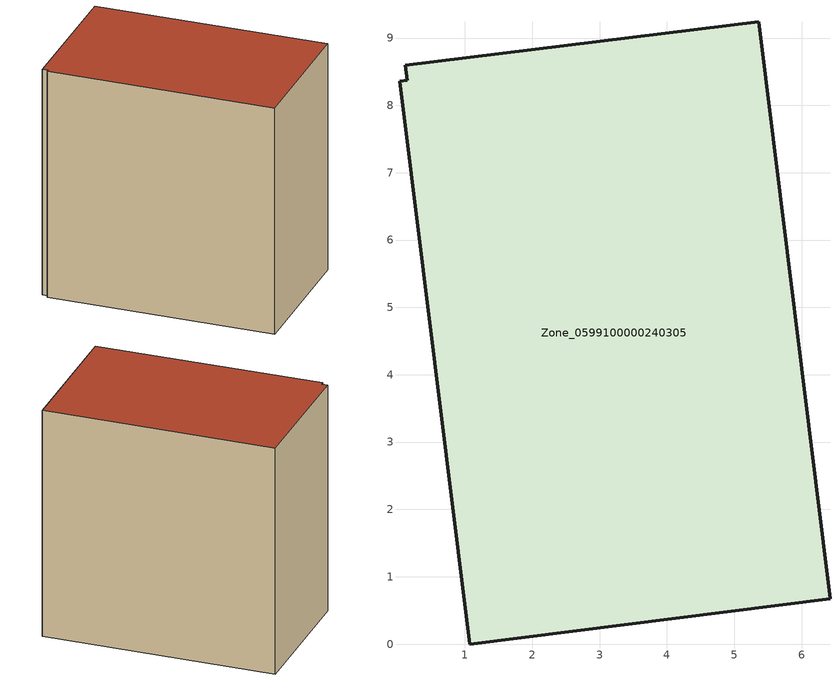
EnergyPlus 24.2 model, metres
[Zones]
Zone_0599100000240305
 floor ground (C_G): 0.11,8.59 5.36,9.24 6.42,0.67 1.07,0 0.03,8.36 0.14,8.38 z0
 wall outside (C_F): 6.42,0.67 5.36,9.24 0.11,8.59 0.14,8.38 0.03,8.36 1.07,0 6.42,0.67 z0:8.77
 roof outside (C_R): 5.36,9.24 0.11,8.59 0.14,8.38 0.03,8.36 1.07,0 6.42,0.67 z8.77
[BUILDING]
Pand.0599100000240305: North Axis=0; Terrain=City; Loads Convergence Tolerance Value=0.04; Temperature Convergence Tolerance Value=0.4; Solar Distribution=FullExterior; Maximum Number of Warmup Days=25; Minimum Number of Warmup Days=1
[Site:Location]
Rotterdam.The.Hague.AP_ZH_NLD Design_Conditions: Latitude=51.96; Longitude=4.45; Time Zone=1; Elevation=-4.5
[SITE:GROUNDTEMPERATURE:BUILDINGSURFACE]
18, 18, 18, 18, 18, 18, 18, 18, 18, 18, 18, 18
[MATERIAL] Thermal Absorptance=0.9; Solar Absorptance=0.7; Visible Absorptance=0.7
Name | Roughness | Thickness | Conductivity | Density | Specific Heat
G.TI.1975-1991 | MediumSmooth | 0.15 | 0.288461 | 540 | 1210
F.TI.1975-1991 | Rough | 0.3 | 0.230769 | 1920 | 840
R.TI.1975-1991 | MediumRough | 0.2 | 0.153846 | 1500 | 1000
[CONSTRUCTION]
C_G: G.TI.1975-1991
C_F: F.TI.1975-1991
C_R: R.TI.1975-1991
[ZONE]
Zone_0599100000240305: Type=1; Multiplier=1; Ceiling Height=Autocalculate; Volume=Autocalculate; Floor Area=autocalculate; Part of Total Floor Area=Yes
[ZONEINFILTRATION:DESIGNFLOWRATE]
Infil_Zone_0599100000240305: Zone or ZoneList or Space or SpaceList=Zone_0599100000240305; Schedule=AlwaysOn; Design Flow Rate Calculation Method=Flow/Area; Flow Rate per Floor Area=0.003; Constant Term Coefficient=1; Temperature Term Coefficient=0; Velocity Term Coefficient=0; Velocity Squared Term Coefficient=0
[HVACTEMPLATE:ZONE:IDEALLOADSAIRSYSTEM]
Zone_0599100000240305: Maximum Heating Supply Air Temperature=50; Minimum Cooling Supply Air Temperature=13; Maximum Heating Supply Air Humidity Ratio=0.0156; Minimum Cooling Supply Air Humidity Ratio=0.0077; Heating Limit=NoLimit; Cooling Limit=NoLimit; Dehumidification Control Type=ConstantSensibleHeatRatio; Cooling Sensible Heat Ratio=0.7; Dehumidification Setpoint=60; Humidification Control Type=None; Humidification Setpoint=30; Outdoor Air Method=None; Outdoor Air Flow Rate per Person=0.00944; Outdoor Air Flow Rate per Zone Floor Area=0; Outdoor Air Flow Rate per Zone=0; Demand Controlled Ventilation Type=None; Outdoor Air Economizer Type=NoEconomizer; Heat Recovery Type=None; Sensible Heat Recovery Effectiveness=0.7; Latent Heat Recovery Effectiveness=0.65
[ZONECONTROL:THERMOSTAT]
ThermostatControl_Zone_0599100000240305: Zone or ZoneList=Zone_0599100000240305; Control Type Schedule=DualSetpointControlType; Control 1=Thermostat_Zone_0599100000240305; Temperature Difference Between Cutout And Setpoint=0
[THERMOSTATSETPOINT:DUALSETPOINT]
Thermostat_Zone_0599100000240305: Heating Setpoint Temperature Schedule=HeatingSetpoint_Zone_0599100000240305; Cooling Setpoint Temperature Schedule=CoolingSetpoint_Zone_0599100000240305
[SCHEDULE:COMPACT]
HeatingSetpoint_Zone_0599100000240305: Through: 12/31, For: AllDays, Until: 24:00, 21
CoolingSetpoint_Zone_0599100000240305: Through: 12/31, For: AllDays, Until: 24:00, 24
DualSetpointControlType: Through: 12/31, For: AllDays, Until: 24:00, 4
AlwaysOn: Through: 12/31, For: AllDays, Until: 24:00, 1
